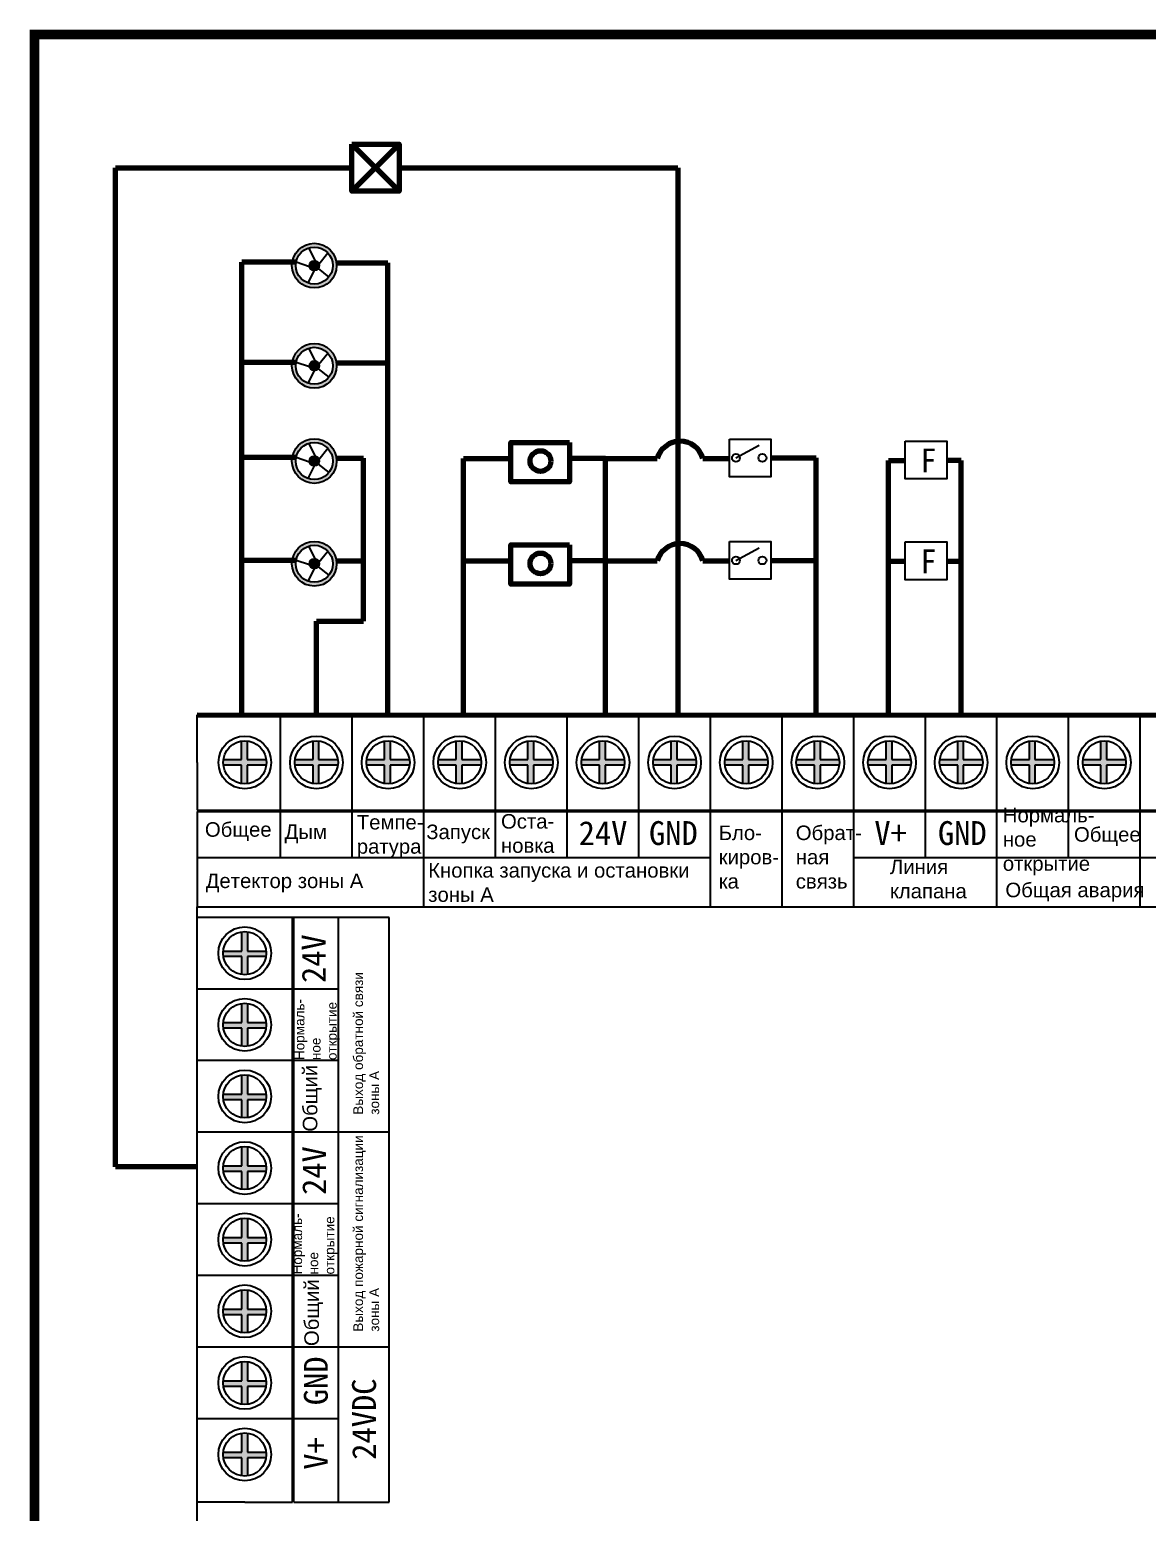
# Model space of a CAD drawing. Extents: x 48388 to 147340, y 33806 to 122092.
# Drawn here: x 53457 to 55762, y 63629 to 66688 of the extents above; entities that cross this region are included whole.
import ezdxf

# ---------------------------------------------------------------- set-up
doc = ezdxf.new("R2010")
doc.units = 0
doc.header["$LTSCALE"] = 1000
doc.header["$MEASUREMENT"] = 0
doc.layers.get('0').update_dxf_attribs({"linetype": 'CONTINUOUS'})
doc.styles.get("Standard").update_dxf_attribs({"font": 'GBENOR', "bigfont": 'GBCBIG'})

msp = doc.modelspace()

# ---------------------------------------------------------------- hatches: boundary and pattern name
h = msp.add_hatch(color=256)
h.paths.add_polyline_path([(54090.8, 66201, 1), (53998.5, 66201, 1)])
h.paths.add_polyline_path([(54082.9, 66201, 1), (54006.4, 66201, 1)], flags=16)
for points in [[(54054.8, 66201, 1), (54034.6, 66201, 1)], [(54054.8, 65994.1, 1), (54034.6, 65994.1, 1)], [(54054.8, 65797.5, 1), (54034.6, 65797.5, 1)], [(54054.8, 65585.4, 1), (54034.6, 65585.4, 1)], [(53945.4, 65181.1), (53905.8, 65181.1), (53905.8, 65219.6, 0.065158), (53894.2, 65219.3), (53894.2, 65181.1), (53857.1, 65181.1, 0.032725), (53856.7, 65175.3, 0.032337), (53857.1, 65169.5), (53894.2, 65169.5), (53894.2, 65131.3, 0.065158), (53905.8, 65131), (53905.8, 65169.5), (53945.4, 65169.5, 0.032337), (53945.8, 65175.3, 0.032725)], [(54093.3, 65181.1), (54053.6, 65181.1), (54053.6, 65219.6, 0.065158), (54042.1, 65219.3), (54042.1, 65181.1), (54005, 65181.1, 0.032725), (54004.6, 65175.3, 0.032337), (54005, 65169.5), (54042.1, 65169.5), (54042.1, 65131.3, 0.065158), (54053.6, 65131), (54053.6, 65169.5), (54093.3, 65169.5, 0.032337), (54093.7, 65175.3, 0.032725)], [(54241.1, 65181.1), (54201.5, 65181.1), (54201.5, 65219.6, 0.065158), (54189.9, 65219.3), (54189.9, 65181.1), (54152.8, 65181.1, 0.032725), (54152.4, 65175.3, 0.032337), (54152.8, 65169.5), (54189.9, 65169.5), (54189.9, 65131.3, 0.065158), (54201.5, 65131), (54201.5, 65169.5), (54241.1, 65169.5, 0.032337), (54241.5, 65175.3, 0.032725)], [(54389, 65181.1), (54349.3, 65181.1), (54349.3, 65219.6, 0.065158), (54337.7, 65219.3), (54337.7, 65181.1), (54300.7, 65181.1, 0.032725), (54300.3, 65175.3, 0.032337), (54300.6, 65169.5), (54337.7, 65169.5), (54337.7, 65131.3, 0.065158), (54349.3, 65131), (54349.3, 65169.5), (54389, 65169.5, 0.032337), (54389.3, 65175.3, 0.032725)], [(54536.8, 65181.1), (54497.1, 65181.1), (54497.1, 65219.6, 0.065158), (54485.6, 65219.3), (54485.6, 65181.1), (54448.5, 65181.1, 0.032725), (54448.1, 65175.3, 0.032337), (54448.5, 65169.5), (54485.6, 65169.5), (54485.6, 65131.3, 0.065158), (54497.1, 65131), (54497.1, 65169.5), (54536.8, 65169.5, 0.032337), (54537.2, 65175.3, 0.032725)], [(54684.6, 65181.1), (54645, 65181.1), (54645, 65219.6, 0.065158), (54633.4, 65219.3), (54633.4, 65181.1), (54596.3, 65181.1, 0.032725), (54596, 65175.3, 0.032337), (54596.3, 65169.5), (54633.4, 65169.5), (54633.4, 65131.3, 0.065158), (54645, 65131), (54645, 65169.5), (54684.6, 65169.5, 0.032337), (54685, 65175.3, 0.032725)], [(54832.5, 65181.1), (54792.8, 65181.1), (54792.8, 65219.6, 0.065158), (54781.3, 65219.3), (54781.3, 65181.1), (54744.2, 65181.1, 0.032725), (54743.8, 65175.3, 0.032337), (54744.2, 65169.5), (54781.3, 65169.5), (54781.3, 65131.3, 0.065158), (54792.8, 65131), (54792.8, 65169.5), (54832.5, 65169.5, 0.032337), (54832.9, 65175.3, 0.032725)], [(54980.3, 65181.1), (54940.7, 65181.1), (54940.7, 65219.6, 0.065158), (54929.1, 65219.3), (54929.1, 65181.1), (54892, 65181.1, 0.032725), (54891.6, 65175.3, 0.032337), (54892, 65169.5), (54929.1, 65169.5), (54929.1, 65131.3, 0.065158), (54940.7, 65131), (54940.7, 65169.5), (54980.3, 65169.5, 0.032337), (54980.7, 65175.3, 0.032725)], [(55128.2, 65181.1), (55088.5, 65181.1), (55088.5, 65219.6, 0.065158), (55077, 65219.3), (55077, 65181.1), (55039.9, 65181.1, 0.032725), (55039.5, 65175.3, 0.032337), (55039.8, 65169.5), (55077, 65169.5), (55077, 65131.3, 0.065158), (55088.5, 65131), (55088.5, 65169.5), (55128.2, 65169.5, 0.032337), (55128.5, 65175.3, 0.032725)], [(55276, 65181.1), (55236.3, 65181.1), (55236.3, 65219.6, 0.065158), (55224.8, 65219.3), (55224.8, 65181.1), (55187.7, 65181.1, 0.032725), (55187.3, 65175.3, 0.032337), (55187.7, 65169.5), (55224.8, 65169.5), (55224.8, 65131.3, 0.065158), (55236.3, 65131), (55236.3, 65169.5), (55276, 65169.5, 0.032337), (55276.4, 65175.3, 0.032725)], [(55423.8, 65181.1), (55384.2, 65181.1), (55384.2, 65219.6, 0.065158), (55372.6, 65219.3), (55372.6, 65181.1), (55335.5, 65181.1, 0.032725), (55335.2, 65175.3, 0.032337), (55335.5, 65169.5), (55372.6, 65169.5), (55372.6, 65131.3, 0.065158), (55384.2, 65131), (55384.2, 65169.5), (55423.9, 65169.5, 0.032337), (55424.2, 65175.3, 0.032725)], [(55571.7, 65181.1), (55532, 65181.1), (55532, 65219.6, 0.065158), (55520.5, 65219.3), (55520.5, 65181.1), (55483.4, 65181.1, 0.032725), (55483, 65175.3, 0.032337), (55483.4, 65169.5), (55520.5, 65169.5), (55520.5, 65131.3, 0.065158), (55532, 65131), (55532, 65169.5), (55571.7, 65169.5, 0.032337), (55572.1, 65175.3, 0.032725)], [(55719.5, 65181.1), (55679.9, 65181.1), (55679.9, 65219.6, 0.065158), (55668.3, 65219.3), (55668.3, 65181.1), (55631.2, 65181.1, 0.032725), (55630.8, 65175.3, 0.032337), (55631.2, 65169.5), (55668.3, 65169.5), (55668.3, 65131.3, 0.065158), (55679.9, 65131), (55679.9, 65169.5), (55719.5, 65169.5, 0.032337), (55719.9, 65175.3, 0.032725)], [(53895.3, 64785.9), (53856.8, 64785.9, 0.02528), (53856.6, 64781.5, 0.039813), (53857.1, 64774.4), (53895.3, 64774.4), (53895.3, 64737.3, 0.065131), (53906.9, 64737.3), (53906.9, 64774.4), (53945.1, 64774.4, 0.039813), (53945.7, 64781.5, 0.02528), (53945.4, 64785.9), (53906.9, 64785.9), (53906.9, 64825.6, 0.065131), (53895.3, 64825.6)], [(53895.3, 64638.1), (53856.8, 64638.1, 0.02528), (53856.6, 64633.6, 0.039813), (53857.1, 64626.6), (53895.3, 64626.6), (53895.3, 64589.5, 0.065131), (53906.9, 64589.5), (53906.9, 64626.6), (53945.1, 64626.6, 0.039813), (53945.7, 64633.6, 0.02528), (53945.4, 64638.1), (53906.9, 64638.1), (53906.9, 64677.8, 0.065131), (53895.3, 64677.8)], [(53895.3, 64490.3), (53856.8, 64490.3, 0.02528), (53856.6, 64485.8, 0.039813), (53857.1, 64478.7), (53895.3, 64478.7), (53895.3, 64441.6, 0.065131), (53906.9, 64441.6), (53906.9, 64478.7), (53945.1, 64478.7, 0.039813), (53945.7, 64485.8, 0.02528), (53945.4, 64490.3), (53906.9, 64490.3), (53906.9, 64529.9, 0.065131), (53895.3, 64529.9)], [(53895.3, 64342.4), (53856.8, 64342.4, 0.02528), (53856.6, 64337.9, 0.039813), (53857.1, 64330.9), (53895.3, 64330.9), (53895.3, 64293.8, 0.065131), (53906.9, 64293.8), (53906.9, 64330.9), (53945.1, 64330.9, 0.039813), (53945.7, 64337.9, 0.02528), (53945.4, 64342.4), (53906.9, 64342.4), (53906.9, 64382.1, 0.065131), (53895.3, 64382.1)], [(53895.3, 64194.6), (53856.8, 64194.6, 0.02528), (53856.6, 64190.1, 0.039813), (53857.1, 64183), (53895.3, 64183), (53895.3, 64145.9, 0.065131), (53906.9, 64145.9), (53906.9, 64183), (53945.1, 64183, 0.039813), (53945.7, 64190.1, 0.02528), (53945.4, 64194.6), (53906.9, 64194.6), (53906.9, 64234.3, 0.065131), (53895.3, 64234.2)], [(53895.3, 64046.7), (53856.8, 64046.7, 0.02528), (53856.6, 64042.2, 0.039813), (53857.1, 64035.2), (53895.3, 64035.2), (53895.3, 63998.1, 0.065131), (53906.9, 63998.1), (53906.9, 64035.2), (53945.1, 64035.2, 0.039813), (53945.7, 64042.2, 0.02528), (53945.4, 64046.7), (53906.9, 64046.7), (53906.9, 64086.4, 0.065131), (53895.3, 64086.4)], [(53895.3, 63898.9), (53856.8, 63898.9, 0.02528), (53856.6, 63894.4, 0.039813), (53857.1, 63887.3), (53895.3, 63887.3), (53895.3, 63850.3, 0.065131), (53906.9, 63850.2), (53906.9, 63887.3), (53945.1, 63887.3, 0.039813), (53945.7, 63894.4, 0.02528), (53945.4, 63898.9), (53906.9, 63898.9), (53906.9, 63938.6, 0.065131), (53895.3, 63938.6)], [(53895.3, 63751.1), (53856.8, 63751.1, 0.02528), (53856.6, 63746.6, 0.039813), (53857.1, 63739.5), (53895.3, 63739.5), (53895.3, 63702.4, 0.065131), (53906.9, 63702.4), (53906.9, 63739.5), (53945.1, 63739.5, 0.039813), (53945.7, 63746.6, 0.02528), (53945.4, 63751.1), (53906.9, 63751.1), (53906.9, 63790.7, 0.065131), (53895.3, 63790.7)]]:
    msp.add_hatch(color=256).paths.add_polyline_path(points)
h = msp.add_hatch(color=256)
h.paths.add_polyline_path([(54090.8, 65994.1, 1), (53998.5, 65994.1, 1)])
h.paths.add_polyline_path([(54082.9, 65994.1, 1), (54006.4, 65994.1, 1)], flags=16)
h = msp.add_hatch(color=256)
h.paths.add_polyline_path([(54090.8, 65797.5, 1), (53998.5, 65797.5, 1)])
h.paths.add_polyline_path([(54082.9, 65797.5, 1), (54006.4, 65797.5, 1)], flags=16)
h = msp.add_hatch(color=256)
h.paths.add_polyline_path([(54090.8, 65585.4, 1), (53998.5, 65585.4, 1)])
h.paths.add_polyline_path([(54082.9, 65585.4, 1), (54006.4, 65585.4, 1)], flags=16)

# ---------------------------------------------------------------- linework, layer by layer
at = {"lineweight": 70}
for p, q in [((54219.8, 66451.7), (54122.4, 66354.4)), ((54122.4, 66451.7), (54219.8, 66354.4)), ((53634.6, 66403), (54122.4, 66403)), ((53634.6, 64340.3), (53634.6, 66403)), ((54219.8, 66403), (54795.2, 66403)), ((54795.2, 66403), (54794.7, 65273.4)), ((54007.1, 66208), (53895.1, 66208)), ((53895.1, 65273.8), (53895.1, 66208)), ((54090.4, 66206.9), (54196.7, 66206.9)), ((54196.7, 65273.8), (54196.7, 66206.9)), ((54007.1, 66001), (53895.1, 66001)), ((54090.4, 66000), (54196.7, 66000)), ((54007.1, 65804.5), (53895.1, 65804.5)), ((54090.4, 65803.4), (54146.4, 65803.4)), ((54146.4, 65466.7), (54146.4, 65803.4)), ((54352.5, 65802.8), (54450.3, 65802.8)), ((54352.5, 65273.8), (54352.5, 65802.8)), ((54645.8, 65802.8), (54571.3, 65802.8)), ((54645.8, 65802.8), (54752.3, 65802.8)), ((54645.8, 65273.8), (54645.8, 65802.8)), ((54846.8, 65802.8), (54901.4, 65802.8)), ((54987, 65803.8), (55080.5, 65803.8)), ((55080.5, 65273.8), (55080.5, 65803.8)), ((55229.9, 65798.7), (55264.3, 65798.7)), ((55229.9, 65273.8), (55229.9, 65798.7)), ((55379.9, 65798.5), (55349.9, 65798.5)), ((55379.9, 65273.8), (55379.9, 65798.5)), ((54007.1, 65592.4), (53895.1, 65592.4)), ((54090.4, 65591.3), (54143.5, 65591.3)), ((54352.5, 65591.3), (54450.3, 65591.3)), ((54645.8, 65591.3), (54571.3, 65591.3)), ((54645.8, 65591.3), (54752.3, 65591.3)), ((54846.8, 65591.3), (54901.4, 65591.3)), ((54987, 65592.4), (55080.5, 65592.4)), ((55229.9, 65590.5), (55264.3, 65590.5)), ((55379.9, 65590.2), (55349.9, 65590.2)), ((54049.4, 65466.7), (54146.4, 65466.7)), ((54049.4, 65273.8), (54049.4, 65466.7)), ((53802.7, 65273.8), (57695.9, 65272.3)), ((53802.6, 64340.3), (53634.6, 64340.3))]:
    msp.add_line(p, q, dxfattribs=at)
for p, q in [((54047.1, 66210.9), (54033.5, 66237.6)), ((54054.3, 66204.1), (54072.4, 66227.3)), ((54034.8, 66198.6), (54007.1, 66208)), ((54052.6, 66194.8), (54074.6, 66177.3)), ((54044.3, 66190.9), (54031.5, 66165.2)), ((54047.1, 66003.9), (54033.5, 66030.6)), ((54054.3, 65997.2), (54072.4, 66020.4)), ((54034.8, 65991.7), (54007.1, 66001)), ((54044.3, 65984), (54031.5, 65958.2)), ((54052.6, 65987.8), (54074.6, 65970.3)), ((54047.1, 65807.4), (54033.5, 65834.1)), ((54915, 65804), (54963, 65830)), ((54034.8, 65795.1), (54007.1, 65804.5)), ((54054.3, 65800.6), (54072.4, 65823.8)), ((54044.3, 65787.4), (54031.5, 65761.7)), ((54052.6, 65791.2), (54074.6, 65773.8)), ((54047.1, 65595.2), (54033.5, 65622)), ((54915, 65592.5), (54963, 65618.5)), ((54034.8, 65583), (54007.1, 65592.4)), ((54054.3, 65588.5), (54072.4, 65611.7)), ((54044.3, 65575.3), (54031.5, 65549.5)), ((54052.6, 65579.1), (54074.6, 65561.6)), ((53802.7, 65224.6), (53802.7, 65273.8)), ((53802.7, 65273.8), (57695.9, 65273.8)), ((53802.7, 65273.8), (56527.9, 65273.8)), ((53975.2, 64978.7), (53975.2, 65273.8)), ((54123, 64978.7), (54123, 65273.8)), ((54270.9, 64877.2), (54270.9, 65273.8)), ((54418.7, 64978.7), (54418.7, 65273.8)), ((54566.6, 64978.7), (54566.6, 65273.8)), ((54714.4, 64978.7), (54714.4, 65273.8)), ((54862.2, 64877.2), (54862.2, 65273.8)), ((55010.1, 64877.2), (55010.1, 65273.8)), ((55157.9, 64877.2), (55157.9, 65273.8)), ((55305.8, 64978.7), (55305.8, 65273.8)), ((55453.6, 64877.2), (55453.6, 65273.8)), ((55601.5, 64978.7), (55601.5, 65273.8)), ((55749.3, 64877.2), (55749.3, 65273.8)), ((53802.7, 65175.3), (53802.7, 65224.6)), ((53802.7, 65175.3), (53802.7, 65076.7)), ((53802.7, 65076.7), (57695.9, 65076.7)), ((53802.7, 65074.3), (53802.7, 64877.2)), ((53802.7, 65074.3), (57695.9, 65074.3)), ((53802.7, 64978.7), (54862.2, 64978.7)), ((55157.9, 64978.7), (57695.9, 64978.7)), ((53802.6, 63331.3), (53802.6, 64877.2)), ((54199.3, 64855.4), (53802.6, 64855.4)), ((53802.6, 63648), (53802.6, 64855.4)), ((53802.7, 64877.2), (57695.9, 64877.2)), ((53999.7, 63648), (53999.7, 64855.4)), ((54002.1, 63648), (54002.1, 64855.4)), ((54094.3, 63648), (54094.3, 64855.4)), ((54199.3, 63648), (54199.3, 64855.4)), ((54094.3, 64707.5), (53802.6, 64707.5)), ((54094.3, 64559.7), (53802.6, 64559.7)), ((54199.3, 64411.9), (53802.6, 64411.9)), ((54094.3, 64264), (53802.6, 64264)), ((54094.3, 64116.2), (53802.6, 64116.2)), ((54199.3, 63968.3), (53802.6, 63968.3)), ((54094.3, 63820.5), (53802.6, 63820.5)), ((53851.8, 63648), (53802.6, 63648)), ((53901.1, 63648), (53851.8, 63648)), ((53901.1, 63648), (53999.7, 63648)), ((54002.1, 63648), (54199.3, 63648))]:
    msp.add_line(p, q)
at = {"const_width": 19.7}
msp.add_lwpolyline([(53467, 61020.8), (61154.8, 61020.8), (61154.8, 66678.2), (53467, 66678.2)], close=True, dxfattribs=at)
at = {"lineweight": 70}
for points in [[(54122.4, 66451.7), (54219.8, 66451.7), (54219.8, 66354.4), (54122.4, 66354.4)], [(54571.3, 65836), (54571.3, 65754.8), (54450.3, 65754.8), (54450.3, 65836)], [(54571.3, 65624.6), (54571.3, 65543.3), (54450.3, 65543.3), (54450.3, 65624.6)]]:
    msp.add_lwpolyline(points, close=True, dxfattribs=at)
for points in [[(54901.4, 65842.8), (54987, 65842.8), (54987, 65764.8), (54901.4, 65764.8)], [(55264.3, 65838.7), (55349.9, 65838.7), (55349.9, 65760.8), (55264.3, 65760.8)], [(54901.4, 65631.3), (54987, 65631.3), (54987, 65553.4), (54901.4, 65553.4)], [(55264.3, 65630.5), (55349.9, 65630.5), (55349.9, 65552.5), (55264.3, 65552.5)]]:
    msp.add_lwpolyline(points, close=True)
for points in [[(53894.2, 65181.1), (53894.2, 65219.3)], [(53905.8, 65219.6), (53905.8, 65181.1)], [(54042.1, 65181.1), (54042.1, 65219.3)], [(54053.6, 65219.6), (54053.6, 65181.1)], [(54189.9, 65181.1), (54189.9, 65219.3)], [(54201.5, 65219.6), (54201.5, 65181.1)], [(54337.7, 65181.1), (54337.7, 65219.3)], [(54349.3, 65219.6), (54349.3, 65181.1)], [(54485.6, 65181.1), (54485.6, 65219.3)], [(54497.1, 65219.6), (54497.1, 65181.1)], [(54633.4, 65181.1), (54633.4, 65219.3)], [(54645, 65219.6), (54645, 65181.1)], [(54781.3, 65181.1), (54781.3, 65219.3)], [(54792.8, 65219.6), (54792.8, 65181.1)], [(54929.1, 65181.1), (54929.1, 65219.3)], [(54940.7, 65219.6), (54940.7, 65181.1)], [(55077, 65181.1), (55077, 65219.3)], [(55088.5, 65219.6), (55088.5, 65181.1)], [(55224.8, 65181.1), (55224.8, 65219.3)], [(55236.3, 65219.6), (55236.3, 65181.1)], [(55372.6, 65181.1), (55372.6, 65219.3)], [(55384.2, 65219.6), (55384.2, 65181.1)], [(55520.5, 65181.1), (55520.5, 65219.3)], [(55532, 65219.6), (55532, 65181.1)], [(55668.3, 65181.1), (55668.3, 65219.3)], [(55679.9, 65219.6), (55679.9, 65181.1)], [(53857.1, 65181.1), (53894.2, 65181.1)], [(53894.2, 65169.5), (53857.1, 65169.5)], [(53894.2, 65131.3), (53894.2, 65169.5)], [(53905.8, 65181.1), (53945.4, 65181.1)], [(53945.4, 65169.5), (53905.8, 65169.5)], [(53905.8, 65169.5), (53905.8, 65131)], [(54005, 65181.1), (54042.1, 65181.1)], [(54042.1, 65169.5), (54005, 65169.5)], [(54042.1, 65131.3), (54042.1, 65169.5)], [(54053.6, 65181.1), (54093.3, 65181.1)], [(54093.3, 65169.5), (54053.6, 65169.5)], [(54053.6, 65169.5), (54053.6, 65131)], [(54152.8, 65181.1), (54189.9, 65181.1)], [(54189.9, 65169.5), (54152.8, 65169.5)], [(54189.9, 65131.3), (54189.9, 65169.5)], [(54201.5, 65181.1), (54241.1, 65181.1)], [(54241.1, 65169.5), (54201.5, 65169.5)], [(54201.5, 65169.5), (54201.5, 65131)], [(54337.7, 65169.5), (54300.6, 65169.5)], [(54300.7, 65181.1), (54337.7, 65181.1)], [(54337.7, 65131.3), (54337.7, 65169.5)], [(54349.3, 65181.1), (54389, 65181.1)], [(54349.3, 65169.5), (54349.3, 65131)], [(54389, 65169.5), (54349.3, 65169.5)], [(54448.5, 65181.1), (54485.6, 65181.1)], [(54485.6, 65169.5), (54448.5, 65169.5)], [(54485.6, 65131.3), (54485.6, 65169.5)], [(54497.1, 65181.1), (54536.8, 65181.1)], [(54497.1, 65169.5), (54497.1, 65131)], [(54536.8, 65169.5), (54497.1, 65169.5)], [(54596.3, 65181.1), (54633.4, 65181.1)], [(54633.4, 65169.5), (54596.3, 65169.5)], [(54633.4, 65131.3), (54633.4, 65169.5)], [(54645, 65181.1), (54684.6, 65181.1)], [(54645, 65169.5), (54645, 65131)], [(54684.6, 65169.5), (54645, 65169.5)], [(54744.2, 65181.1), (54781.3, 65181.1)], [(54781.3, 65169.5), (54744.2, 65169.5)], [(54781.3, 65131.3), (54781.3, 65169.5)], [(54792.8, 65181.1), (54832.5, 65181.1)], [(54792.8, 65169.5), (54792.8, 65131)], [(54832.5, 65169.5), (54792.8, 65169.5)], [(54892, 65181.1), (54929.1, 65181.1)], [(54929.1, 65169.5), (54892, 65169.5)], [(54929.1, 65131.3), (54929.1, 65169.5)], [(54940.7, 65181.1), (54980.3, 65181.1)], [(54980.3, 65169.5), (54940.7, 65169.5)], [(54940.7, 65169.5), (54940.7, 65131)], [(55077, 65169.5), (55039.8, 65169.5)], [(55039.9, 65181.1), (55077, 65181.1)], [(55077, 65131.3), (55077, 65169.5)], [(55088.5, 65181.1), (55128.2, 65181.1)], [(55088.5, 65169.5), (55088.5, 65131)], [(55128.2, 65169.5), (55088.5, 65169.5)], [(55187.7, 65181.1), (55224.8, 65181.1)], [(55224.8, 65169.5), (55187.7, 65169.5)], [(55224.8, 65131.3), (55224.8, 65169.5)], [(55236.3, 65181.1), (55276, 65181.1)], [(55236.3, 65169.5), (55236.3, 65131)], [(55276, 65169.5), (55236.3, 65169.5)], [(55335.5, 65181.1), (55372.6, 65181.1)], [(55372.6, 65169.5), (55335.5, 65169.5)], [(55372.6, 65131.3), (55372.6, 65169.5)], [(55384.2, 65181.1), (55423.8, 65181.1)], [(55384.2, 65169.5), (55384.2, 65131)], [(55423.9, 65169.5), (55384.2, 65169.5)], [(55483.4, 65181.1), (55520.5, 65181.1)], [(55520.5, 65169.5), (55483.4, 65169.5)], [(55520.5, 65131.3), (55520.5, 65169.5)], [(55532, 65181.1), (55571.7, 65181.1)], [(55571.7, 65169.5), (55532, 65169.5)], [(55532, 65169.5), (55532, 65131)], [(55631.2, 65181.1), (55668.3, 65181.1)], [(55668.3, 65169.5), (55631.2, 65169.5)], [(55668.3, 65131.3), (55668.3, 65169.5)], [(55679.9, 65181.1), (55719.5, 65181.1)], [(55679.9, 65169.5), (55679.9, 65131)], [(55719.5, 65169.5), (55679.9, 65169.5)], [(53895.3, 64785.9), (53895.3, 64825.6)], [(53906.9, 64825.6), (53906.9, 64785.9)], [(53856.8, 64785.9), (53895.3, 64785.9)], [(53895.3, 64774.4), (53857.1, 64774.4)], [(53895.3, 64737.3), (53895.3, 64774.4)], [(53906.9, 64785.9), (53945.4, 64785.9)], [(53945.1, 64774.4), (53906.9, 64774.4)], [(53906.9, 64774.4), (53906.9, 64737.3)], [(53895.3, 64638.1), (53895.3, 64677.8)], [(53906.9, 64677.8), (53906.9, 64638.1)], [(53856.8, 64638.1), (53895.3, 64638.1)], [(53906.9, 64638.1), (53945.4, 64638.1)], [(53895.3, 64626.6), (53857.1, 64626.6)], [(53895.3, 64589.5), (53895.3, 64626.6)], [(53906.9, 64626.6), (53906.9, 64589.5)], [(53945.1, 64626.6), (53906.9, 64626.6)], [(53895.3, 64490.3), (53895.3, 64529.9)], [(53906.9, 64529.9), (53906.9, 64490.3)], [(53856.8, 64490.3), (53895.3, 64490.3)], [(53906.9, 64490.3), (53945.4, 64490.3)], [(53895.3, 64478.7), (53857.1, 64478.7)], [(53895.3, 64441.6), (53895.3, 64478.7)], [(53906.9, 64478.7), (53906.9, 64441.6)], [(53945.1, 64478.7), (53906.9, 64478.7)], [(53895.3, 64342.4), (53895.3, 64382.1)], [(53906.9, 64382.1), (53906.9, 64342.4)], [(53856.8, 64342.4), (53895.3, 64342.4)], [(53895.3, 64330.9), (53857.1, 64330.9)], [(53895.3, 64293.8), (53895.3, 64330.9)], [(53906.9, 64342.4), (53945.4, 64342.4)], [(53906.9, 64330.9), (53906.9, 64293.8)], [(53945.1, 64330.9), (53906.9, 64330.9)], [(53895.3, 64194.6), (53895.3, 64234.2)], [(53906.9, 64234.3), (53906.9, 64194.6)], [(53856.8, 64194.6), (53895.3, 64194.6)], [(53895.3, 64183), (53857.1, 64183)], [(53895.3, 64145.9), (53895.3, 64183)], [(53906.9, 64194.6), (53945.4, 64194.6)], [(53906.9, 64183), (53906.9, 64145.9)], [(53945.1, 64183), (53906.9, 64183)], [(53895.3, 64046.7), (53895.3, 64086.4)], [(53906.9, 64086.4), (53906.9, 64046.7)], [(53856.8, 64046.7), (53895.3, 64046.7)], [(53895.3, 64035.2), (53857.1, 64035.2)], [(53895.3, 63998.1), (53895.3, 64035.2)], [(53906.9, 64046.7), (53945.4, 64046.7)], [(53906.9, 64035.2), (53906.9, 63998.1)], [(53945.1, 64035.2), (53906.9, 64035.2)], [(53895.3, 63898.9), (53895.3, 63938.6)], [(53906.9, 63938.6), (53906.9, 63898.9)], [(53856.8, 63898.9), (53895.3, 63898.9)], [(53895.3, 63887.3), (53857.1, 63887.3)], [(53895.3, 63850.3), (53895.3, 63887.3)], [(53906.9, 63898.9), (53945.4, 63898.9)], [(53906.9, 63887.3), (53906.9, 63850.2)], [(53945.1, 63887.3), (53906.9, 63887.3)], [(53895.3, 63751.1), (53895.3, 63790.7)], [(53906.9, 63790.7), (53906.9, 63751.1)], [(53856.8, 63751.1), (53895.3, 63751.1)], [(53906.9, 63751.1), (53945.4, 63751.1)], [(53895.3, 63739.5), (53857.1, 63739.5)], [(53895.3, 63702.4), (53895.3, 63739.5)], [(53906.9, 63739.5), (53906.9, 63702.4)], [(53945.1, 63739.5), (53906.9, 63739.5)]]:
    msp.add_lwpolyline(points)
for centre, radius in [((54044.7, 66201), 46.1), ((54044.7, 66201), 46.1), ((54044.7, 66201), 38.2), ((54044.7, 66201), 10.1), ((54044.7, 65994.1), 46.1), ((54044.7, 65994.1), 46.1), ((54044.7, 65994.1), 38.2), ((54044.7, 65994.1), 10.1), ((54044.7, 65797.5), 46.1), ((54044.7, 65797.5), 46.1), ((54044.7, 65797.5), 38.2), ((54044.7, 65797.5), 10.1), ((54915, 65804), 8.22), ((54969.5, 65804), 8.22), ((54044.7, 65585.4), 46.1), ((54044.7, 65585.4), 46.1), ((54044.7, 65585.4), 38.2), ((54044.7, 65585.4), 10.1), ((54915, 65592.5), 8.22), ((54969.5, 65592.5), 8.22), ((53901.3, 65175.3), 54.4), ((53901.3, 65175.3), 44.5), ((54049.1, 65175.3), 54.4), ((54049.1, 65175.3), 44.5), ((54197, 65175.3), 54.4), ((54197, 65175.3), 44.5), ((54344.8, 65175.3), 54.4), ((54344.8, 65175.3), 44.5), ((54492.6, 65175.3), 54.4), ((54492.6, 65175.3), 44.5), ((54640.5, 65175.3), 54.4), ((54640.5, 65175.3), 44.5), ((54788.3, 65175.3), 54.4), ((54788.3, 65175.3), 44.5), ((54936.2, 65175.3), 54.4), ((54936.2, 65175.3), 44.5), ((55084, 65175.3), 54.4), ((55084, 65175.3), 44.5), ((55231.9, 65175.3), 54.4), ((55231.9, 65175.3), 44.5), ((55379.7, 65175.3), 54.4), ((55379.7, 65175.3), 44.5), ((55527.5, 65175.3), 54.4), ((55527.5, 65175.3), 44.5), ((55675.4, 65175.3), 54.4), ((55675.4, 65175.3), 44.5), ((53901.1, 64781.5), 54.4), ((53901.1, 64781.5), 44.5), ((53901.1, 64633.6), 54.4), ((53901.1, 64633.6), 44.5), ((53901.1, 64485.8), 54.4), ((53901.1, 64485.8), 44.5), ((53901.1, 64337.9), 54.4), ((53901.1, 64337.9), 44.5), ((53901.1, 64190.1), 54.4), ((53901.1, 64190.1), 44.5), ((53901.1, 64042.2), 54.4), ((53901.1, 64042.2), 44.5), ((53901.1, 63894.4), 54.4), ((53901.1, 63894.4), 44.5), ((53901.1, 63746.6), 54.4), ((53901.1, 63746.6), 44.5)]:
    msp.add_circle(centre, radius)
for centre in [(54511.5, 65797.5), (54511.5, 65586.1)]:
    msp.add_circle(centre, 21.4, dxfattribs=at)
for centre in [(54799.5, 65789.3), (54799.5, 65577.9)]:
    msp.add_arc(centre, 49.1, 15.8663, 164.1337, dxfattribs=at)

# ---------------------------------------------------------------- texts
at = {"attachment_point": 1}
for s, insert, char_height, width in [('{\\f宋体|b0|i0|c134|p54;F}', (55295.4, 65823.3), 49.28, 40.214), ('{\\f宋体|b0|i0|c134|p54;F}', (55295.4, 65615.1), 49.28, 40.214), ('{\\fArial|b0|i0|c204|p34;Темпе-\\Pратура}', (54132.4, 65066.9), 30, 143.968), ('{\\fArial|b0|i0|c204|p34;Оста-\\Pновка}', (54430, 65068.7), 30, 143.968), ('{\\fArial|b0|i0|c204|p34;Нормаль-\\Pное открытие}', (55465.7, 65081.6), 30, 143.968), ('{\\fArial|b0|i0|c204|p34;\\H0.60876x;Общее}', (53818.9, 65051.9), 49.28, 143.966), ('{\\fArial|b0|i0|c204|p34;Дым}', (53983.5, 65047.2), 30, 143.968), ('{\\fArial|b0|i0|c204|p34;Запуск}', (54275.8, 65047), 30, 143.968), ('{\\f宋体|b0|i0|c134|p54;24V}', (54590.3, 65054.1), 49.28, 143.968), ('{\\f宋体|b0|i0|c134|p54;GND}', (54735.5, 65054.1), 49.28, 143.968), ('{\\fArial|b0|i0|c204|p34;Бло-\\Pкиров-\\Pка}', (54879.3, 65045), 30, 143.968), ('{\\fArial|b0|i0|c204|p34;Обрат-\\Pная\\Pсвязь}', (55038.4, 65045), 30, 143.968), ('{\\f宋体|b0|i0|c134|p54;V+}', (55200.6, 65054.1), 49.28, 143.968), ('{\\f宋体|b0|i0|c134|p54;GND}', (55331.8, 65054.1), 49.28, 143.968), ('{\\fArial|b0|i0|c204|p34;Общее}', (55612.6, 65041.7), 30, 143.968), ('{\\fArial|b0|i0|c204|p34;\\H0.60876x;Линия клапана}', (55232.8, 64974.8), 49.28, 167.386), ('{\\fArial|b0|i0|c204|p34;Детектор зоны А}', (53820.5, 64945.9), 30, 461.549), ('{\\fArial|b0|i0|c204|p34;Кнопка запуска и остановки зоны А}', (54279.7, 64967.5), 30, 583.099), ('{\\fArial|b0|i0|c204|p34;Общая авария}', (55471, 64927), 30, 424.689)]:
    msp.add_mtext(s, dxfattribs=dict(at, insert=insert, char_height=char_height, width=width))
at = {"attachment_point": 1, "rotation": 90}
for s, insert, char_height, width in [('{\\f宋体|b0|i0|c134|p54;24V}', (54018.8, 64719.9), 49.28, 143.968), ('{\\fArial|b0|i0|c204|p34;\\H0.40584x;Выход обратной связи\\Pзоны А}', (54125.2, 64448.1), 49.28, 499.595), ('{\\fArial|b0|i0|c204|p34;Нормаль-\\Pное открытие}', (54004.2, 64560.8), 20, 143.968), ('{\\fArial|b0|i0|c204|p34;Общий}', (54020.9, 64413), 30, 143.968), ('{\\fArial|b0|i0|c204|p34;\\H0.40584x;Выход пожарной сигнализации \\Pзоны А}', (54125.2, 64000.2), 49.28, 499.595), ('{\\f宋体|b0|i0|c134|p54;24V}', (54019.7, 64282.5), 49.28, 143.968), ('{\\fArial|b0|i0|c204|p34;Нормаль-\\Pное открытие}', (53999.4, 64118.2), 20, 143.968), ('{\\fArial|b0|i0|c204|p34;Общий}', (54024.1, 63970.4), 30, 143.968), ('{\\f宋体|b0|i0|c134|p54;GND}', (54023.2, 63848.3), 49.28, 143.968), ('{\\f宋体|b0|i0|c134|p54;24VDC}', (54122.7, 63735.7), 49.28, 173.627), ('{\\f宋体|b0|i0|c134|p54;V+}', (54023.2, 63715.2), 49.28, 143.968)]:
    msp.add_mtext(s, dxfattribs=dict(at, insert=insert, char_height=char_height, width=width))

doc.saveas('drawing.dxf')
